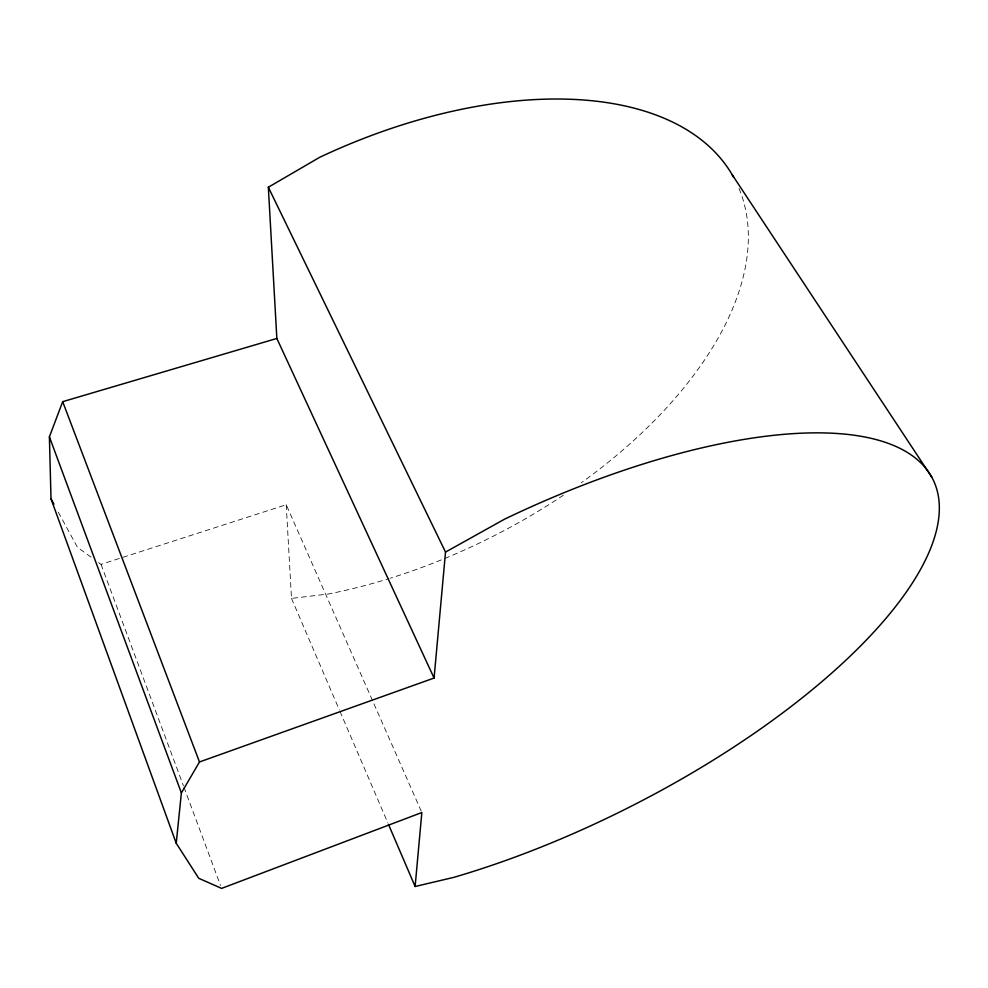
<?xml version="1.0" encoding="UTF-8"?>
<svg xmlns="http://www.w3.org/2000/svg" width="988" height="988" viewBox="0 0 988 988"><rect width="100%" height="100%" fill="white"/><g stroke="black" fill="none" stroke-linecap="round" stroke-linejoin="round"><path stroke-width="0.74" stroke-dasharray="4.94 3.71" d="M98.553 562.58L101.035 564.37L286.224 504.745L421.221 811.123M286.224 504.745L291.497 598.407L328.436 593.986A378.429 208.357 -26.7 0 0 388.939 578.622M91.106 557.183L77.447 547.29L56.884 509.61M291.497 598.407L339.366 709.964M339.971 711.385L387.852 822.942M101.035 564.37L183.398 785.695M183.929 787.14L220.534 885.507M739.012 188.436A378.429 208.357 -26.7 0 1 581.302 482.774M563.407 495.186A378.429 208.357 -26.7 0 1 390.408 578.165"/><path stroke-width="1.48" d="M176.222 843.233L181.384 792.919L199.49 761.97L434.078 678.04L445.526 552.082L504.423 519.243A420.678 156.771 -26.7 0 1 938.452 520.207A420.678 156.771 -26.7 0 1 453.591 877.418L415.121 886.495L421.839 812.531L221.608 888.397L198.761 878.307L176.222 843.233L51.005 498.841L49.4 436.857L62.689 401.671L276.85 338.452L268.341 187.238L319.729 157.29A378.429 208.357 -26.7 0 1 733.676 177.371M732.157 174.691L931.77 477.142M51.005 498.841L53.945 504.226M268.341 187.238L445.526 552.082M276.85 338.452L434.078 678.04M388.457 824.363L415.121 886.495M62.689 401.671L199.49 761.97M49.4 436.857L181.384 792.919"/></g></svg>
